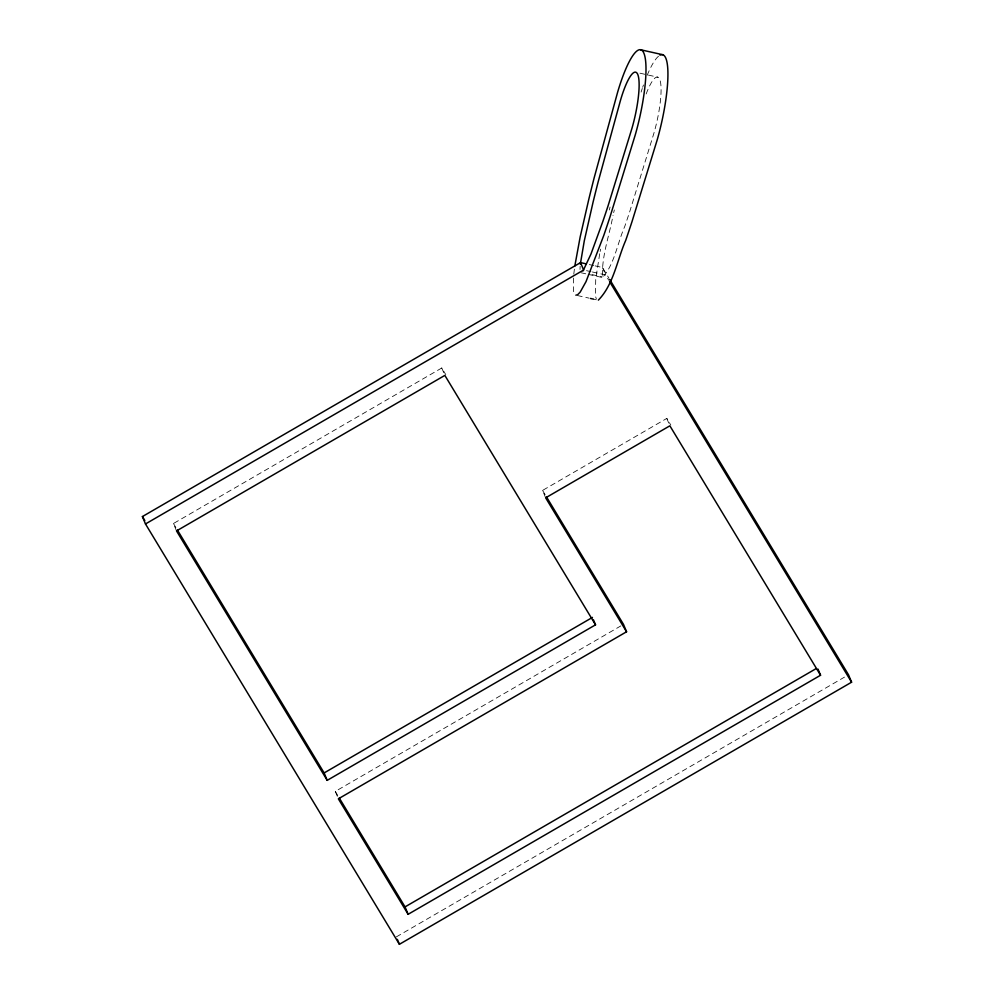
<?xml version="1.0" encoding="UTF-8"?>
<svg xmlns="http://www.w3.org/2000/svg" width="994" height="994" viewBox="0 0 994 994"><rect width="100%" height="100%" fill="white"/><g stroke="black" fill="none" stroke-linecap="round" stroke-linejoin="round"><path stroke-width="0.75" stroke-dasharray="4.97 3.73" d="M580.011 269.461L580.148 266.218M573.426 278.047L573.463 290.397A33.883 7.095 -77.4 0 0 574.01 292.845M646.162 93.97A43.127 9.033 -77.4 0 1 660.501 82.167A43.127 9.033 -77.4 0 1 653.779 133.643L629.935 211.001A406.807 85.223 -77.4 0 1 624.729 226.533C617.51 242.66 614.342 264.976 602.513 277.401C601.445 256.527 609.31 235.789 613.037 215.325M573.786 274.108L574.532 268.069M599.705 253.768L595.729 279.028L595.406 295.317A33.883 7.095 -77.4 0 0 596.338 298.685M600.152 251.494L600.612 249.183M609.347 209.97L610.055 207.063M613.671 212.654L614.329 209.945M176.522 530.92L173.453 523.515L441.783 367.979L445.784 374.614M545.644 497.832L542.575 490.415L666.8 418.412L670.801 425.047M337.339 796.356L335.289 791.41L620.815 625.922M396.333 936.882L844.49 677.125M639.937 73.183L657.68 77.159M589.318 264.578L593.704 265.56M595.17 265.883L602.488 267.523L608.9 278.134M586.535 270.679L590.933 271.66M592.387 271.983L605.557 274.94L608.763 280.246M592.014 274.592L602.252 276.879M580.906 272.716L586.758 274.033M588.224 274.356L602.861 277.637M577.315 295.504L589.02 298.125M593.406 299.107L596.325 299.766M542.575 490.415L545.781 495.72M173.453 523.515L175.863 527.491M335.289 791.41L337.699 795.399M666.8 418.412L669.36 424.587M602.488 267.523L605.557 274.94M441.783 367.979L444.852 375.397M641.105 92.094A66.126 13.854 -77.4 0 1 642.273 88.466M642.671 87.286A66.126 13.854 -77.4 0 1 643.478 84.962M647.156 75.308A66.126 13.854 -77.4 0 1 658.624 56.124"/><path stroke-width="1.49" d="M580.334 264.193L584.286 240.859L593.045 202.267A399.899 83.769 -77.4 0 1 598.127 181.964L620.38 100.705A43.127 9.033 -77.4 0 1 637.8 74.562A43.127 9.033 -77.4 0 1 631.836 128.723L607.993 206.081A406.807 85.223 -77.4 0 1 602.786 221.612L590.945 254.091L583.068 270.877M574.818 266.032L580.136 237.094L588.821 199.21A422.91 88.59 -77.4 0 1 594.188 177.727L617.634 92.181A66.126 13.854 -77.4 0 1 643.963 53.378A66.126 13.854 -77.4 0 1 635.191 135.134L610.13 216.518A421.891 88.379 -77.4 0 1 603.743 235.528L586.013 281.65L580.173 292.124L577.626 294.733L575.849 295.168M609.695 279.463L848.516 674.789L851.585 682.207L399.402 944.3L145.484 523.962L142.415 516.557L580.546 262.602L586.398 263.919M145.484 523.962L583.615 270.02L580.546 262.602M593.48 619.883L595.53 624.828L327.2 780.352L324.131 772.934L592.461 617.411M546.576 497.05L623.486 624.369L626.568 631.774L338.358 798.828L408.124 914.306L820.547 675.249L817.987 669.074M408.124 914.306L405.043 906.888L816.136 668.614M598.363 300.126C613.621 284.557 617.075 260.13 625.686 240.449A421.891 88.379 -77.4 0 0 632.072 221.438L657.146 140.055A66.126 13.854 -77.4 0 0 659.991 55.179M640.534 49.737L662.762 54.72M590.473 298.448L593.406 299.107M609.571 281.575L851.585 682.207M820.547 675.249L669.869 425.817L545.644 497.832L626.568 631.774M595.53 624.828L444.852 375.397L176.522 530.92L327.2 780.352M177.466 530.137L324.131 772.934M339.302 798.045L405.043 906.888M142.415 516.557L144.826 520.533M397.351 939.355L399.402 944.3"/></g></svg>
